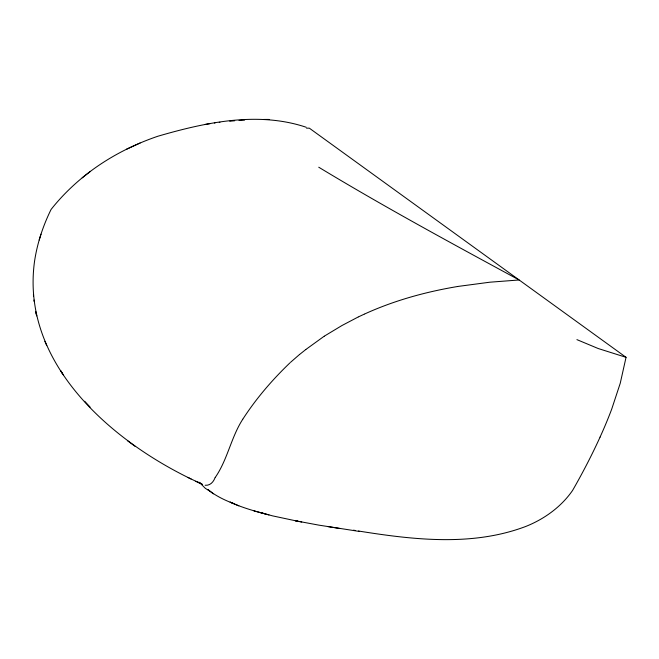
<?xml version="1.0" encoding="UTF-8"?>
<svg xmlns="http://www.w3.org/2000/svg" width="659" height="659" viewBox="0 0 659 659"><rect width="100%" height="100%" fill="white"/><g stroke="black" fill="none" stroke-linecap="round" stroke-linejoin="round"><path stroke-width="0.99" d="M306.517 128.151L309.335 128.167L626.05 357.326L620.243 383.258L611.692 409.173A357.812 283.321 -73.6 0 1 600.044 437.131M306.171 127.245C257.891 111.066 205.221 122.45 157.822 136.256C130.466 145.59 104.501 159.363 82.194 177.823C70.785 187.263 60.266 197.815 51.089 209.438C43.057 225.749 37.258 243.22 34.556 261.219C20.602 361.742 109.106 439.372 191.069 478.978M39.194 240.024L41.006 234.159M600.061 437.139C591.757 455.336 582.531 473.129 572.564 490.461C561.196 506.886 544.375 518.995 525.956 526.384C472.47 546.698 413.547 539.828 358.422 531.006M215.04 477.759C213.384 482.133 210.097 485.732 205.138 485.271M242.982 418.918C256.293 398.365 272.34 379.749 289.985 362.829M242.8 419.19C231.087 437.238 227.503 459.891 215.188 477.52M290.586 362.285L298.939 355.003M299.326 354.682L305.842 349.501M82.194 177.823L90.374 171.398M306.081 349.319L324.154 336.255M324.335 336.139L341.98 325.513L358.068 317.061M358.381 316.905L364.312 314.137M126.47 149.263L140.079 143.028M364.649 313.989C394.181 300.512 425.656 291.863 457.61 286.5M458.087 286.418L489.884 282.2L519.144 279.976C451.769 243.426 384.329 206.91 318.742 167.213M204.669 124.51L210.18 123.628M214.373 123.011L215.04 122.92M219.258 122.36L219.917 122.286M229.752 121.207L234.695 120.77M239.011 120.432L244.637 120.086M269.086 119.46L263.46 119.477L268.493 119.46M359.493 531.459L318.783 525.124L295.38 520.758L301.731 522.019M327.688 526.557L340.126 528.543M353.479 530.174L355.456 530.511M297.654 521.22L272.513 515.857L260.618 512.62M213.409 493.863L207.824 489.497C215.353 495.659 224.274 500.024 233.335 503.476L230.115 502.1C242.512 507.842 255.758 511.442 268.938 514.91M254.036 510.923L265.437 513.929M626.05 357.326L598.191 348.52L576.913 339.632M232.685 503.27L238.813 505.848M187.799 477.396L202.264 484.34M195.715 481.218L199.702 483.146M201.292 483.83L202.082 484.25M209.57 490.93L205.402 488.41L200.913 483.904M127.591 440.797L134.938 446.234M198.845 482.133L200.081 483.105M84.649 401.257L90.094 407.073M199.825 482.569L200.657 483.525M63.495 375.078L60.628 370.72L62.399 373.422M44.878 341.304L46.723 345.613M36.031 312.918L36.682 315.925L35.718 311.41M33.971 300.002L34.12 301.427M33.411 294.507L33.56 295.957"/></g></svg>
